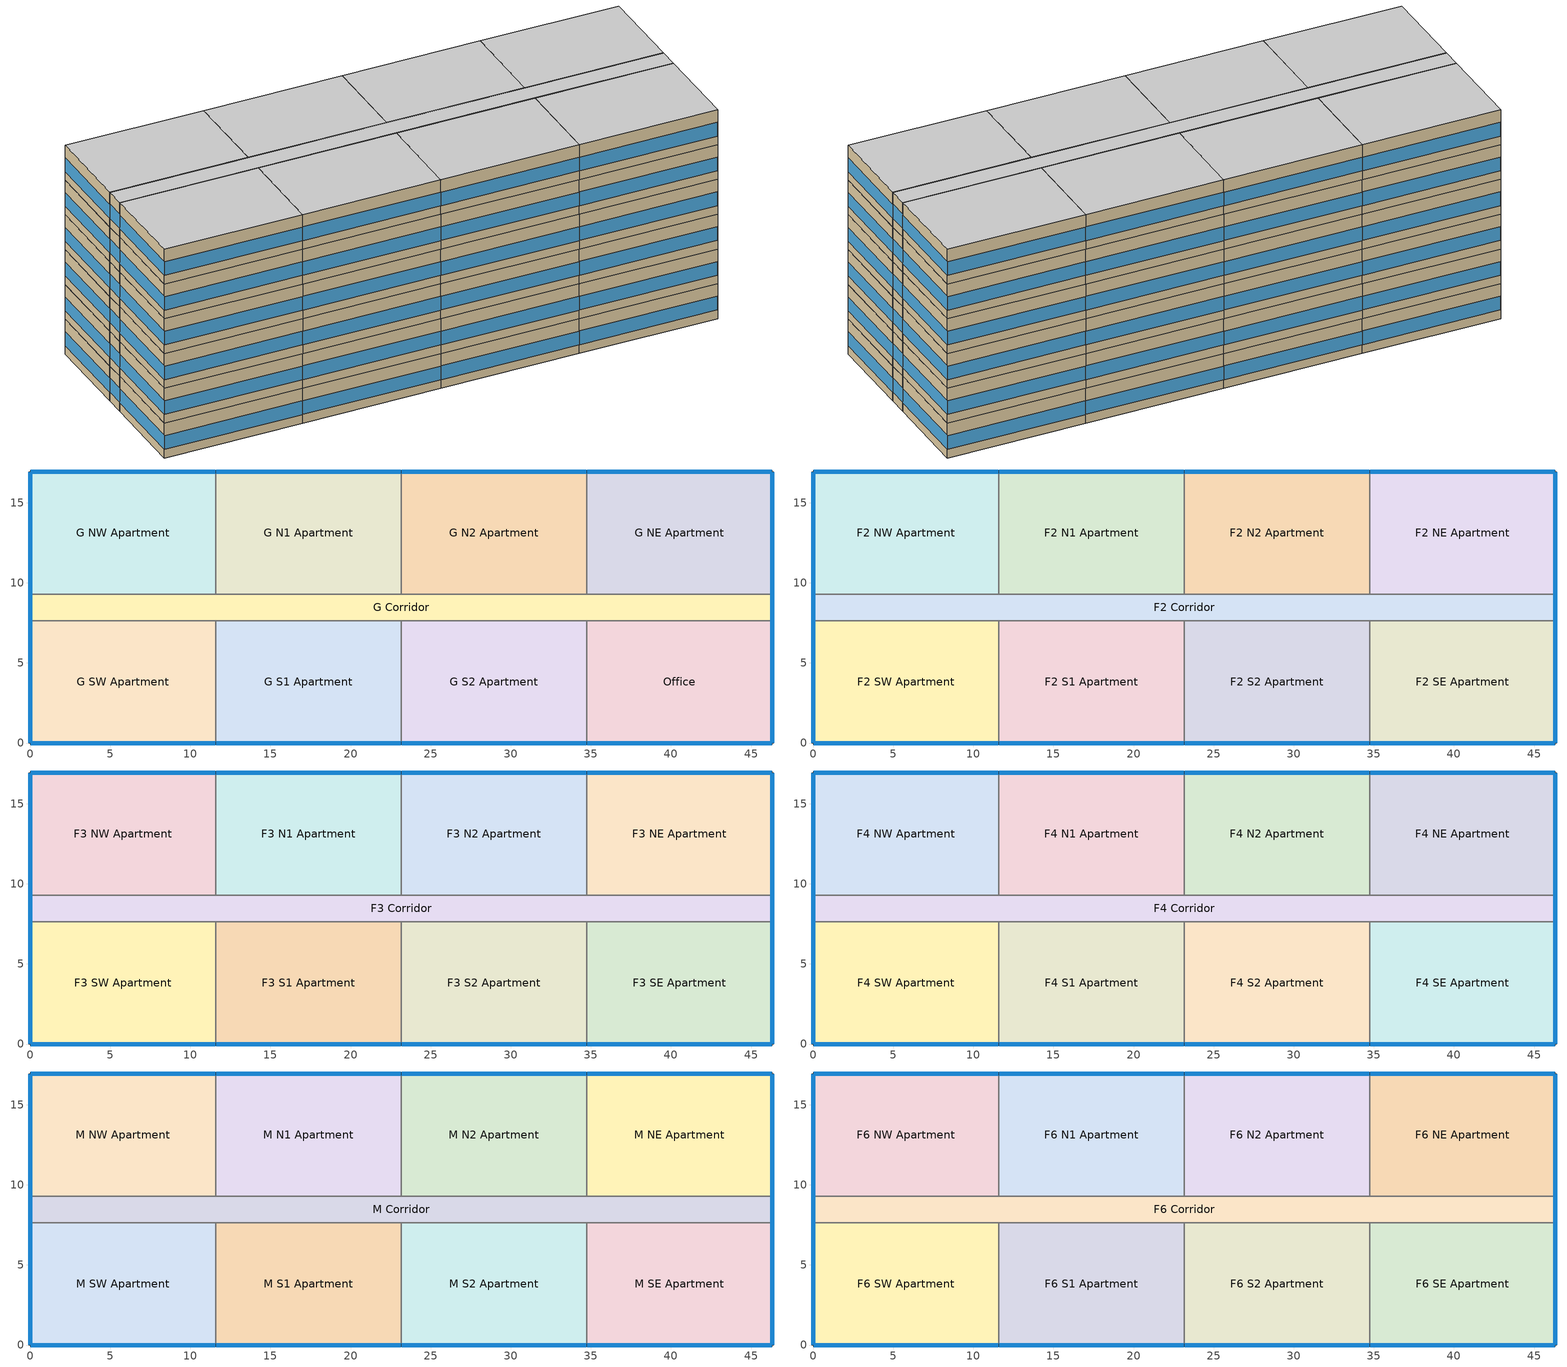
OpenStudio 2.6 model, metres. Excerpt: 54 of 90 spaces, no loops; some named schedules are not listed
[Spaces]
G S1 Apartment
 floor ground: 23.16,7.62 23.16,0 11.58,0 11.58,7.62 z0
 wall outside: 11.58,0 23.16,0 z0:3.05
 wall to G S2 Apartment: 23.16,0 23.16,7.62 z0:3.05
 wall to G Corridor: 23.16,7.62 11.58,7.62 z0:3.05
 wall to G SW Apartment: 11.58,7.62 11.58,0 z0:3.05
 window: 11.61,0 23.14,0 z0.76:1.96
Office
 floor ground: 46.33,7.62 46.33,0 34.75,0 34.75,7.62 z0
 wall outside: 34.75,0 46.33,0 46.33,7.62 z0:3.05
 wall to G S2 Apartment: 34.75,7.62 34.75,0 z0:3.05
 wall to G Corridor: 46.33,7.62 34.75,7.62 z0:3.05
 window: 46.33,0.03 46.33,7.59 / 34.77,0 46.3,0 z0.76:1.96
G S2 Apartment
 floor ground: 34.75,7.62 34.75,0 23.16,0 23.16,7.62 z0
 wall outside: 23.16,0 34.75,0 z0:3.05
 wall to G Corridor: 34.75,7.62 23.16,7.62 z0:3.05
 window: 23.19,0 34.72,0 z0.76:1.96
G Corridor
 floor ground: 46.33,9.3 46.33,7.62 0,7.62 0,9.3 z0
 wall outside: 46.33,7.62 46.33,9.3 / 0,9.3 0,7.62 z0:3.05
 wall to G NW Apartment: 11.58,9.3 0,9.3 z0:3.05
 wall to G NE Apartment: 46.33,9.3 34.75,9.3 z0:3.05
 wall to G N1 Apartment: 23.16,9.3 11.58,9.3 z0:3.05
 wall to G SW Apartment: 0,7.62 11.58,7.62 z0:3.05
 wall to G N2 Apartment: 34.75,9.3 23.16,9.3 z0:3.05
 window: 46.33,7.65 46.33,9.27 / 0,9.27 0,7.65 z0.76:1.99
G NW Apartment
 floor ground: 11.58,16.92 11.58,9.3 0,9.3 0,16.92 z0
 wall outside: 11.58,16.92 0,16.92 0,9.3 z0:3.05
 wall to G N1 Apartment: 11.58,9.3 11.58,16.92 z0:3.05
 window: 11.56,16.92 0.03,16.92 / 0,16.89 0,9.32 z0.76:1.96
G N1 Apartment
 floor ground: 23.16,16.92 23.16,9.3 11.58,9.3 11.58,16.92 z0
 wall outside: 23.16,16.92 11.58,16.92 z0:3.05
 wall to G N2 Apartment: 23.16,9.3 23.16,16.92 z0:3.05
 window: 23.14,16.92 11.61,16.92 z0.76:1.96
G N2 Apartment
 floor ground: 34.75,16.92 34.75,9.3 23.16,9.3 23.16,16.92 z0
 wall outside: 34.75,16.92 23.16,16.92 z0:3.05
 wall to G NE Apartment: 34.75,9.3 34.75,16.92 z0:3.05
 window: 34.72,16.92 23.19,16.92 z0.76:1.96
G NE Apartment
 floor ground: 46.33,16.92 46.33,9.3 34.75,9.3 34.75,16.92 z0
 wall outside: 46.33,9.3 46.33,16.92 34.75,16.92 z0:3.05
 window: 46.33,9.32 46.33,16.89 / 46.3,16.92 34.77,16.92 z0.76:1.96
G SW Apartment
 floor ground: 11.58,7.62 11.58,0 0,0 0,7.62 z0
 wall outside: 0,7.62 0,0 11.58,0 z0:3.05
 window: 0.03,0 11.56,0 / 0,7.59 0,0.03 z0.76:1.96
F2 N1 Apartment
 floor to G N1 Apartment: 23.16,16.92 23.16,9.3 11.58,9.3 11.58,16.92 z3.05
 wall outside: 23.16,16.92 11.58,16.92 z3.05:6.1
 wall to F2 Corridor: 11.58,9.3 23.16,9.3 z3.05:6.1
 wall to F2 N2 Apartment: 23.16,9.3 23.16,16.92 z3.05:6.1
 wall to F2 NW Apartment: 11.58,16.92 11.58,9.3 z3.05:6.1
 window: 23.14,16.92 11.61,16.92 z3.81:5.01
F2 Corridor
 floor to G Corridor: 46.33,9.3 46.33,7.62 0,7.62 0,9.3 z3.05
 wall outside: 0,9.3 0,7.62 / 46.33,7.62 46.33,9.3 z3.05:6.1
 wall to F2 SE Apartment: 34.75,7.62 46.33,7.62 z3.05:6.1
 wall to F2 SW Apartment: 0,7.62 11.58,7.62 z3.05:6.1
 wall to F2 N2 Apartment: 34.75,9.3 23.16,9.3 z3.05:6.1
 wall to F2 S1 Apartment: 11.58,7.62 23.16,7.62 z3.05:6.1
 wall to F2 S2 Apartment: 23.16,7.62 34.75,7.62 z3.05:6.1
 wall to F2 NE Apartment: 46.33,9.3 34.75,9.3 z3.05:6.1
 wall to F2 NW Apartment: 11.58,9.3 0,9.3 z3.05:6.1
 window: 46.33,7.65 46.33,9.27 / 0,9.27 0,7.65 z3.81:5.04
F2 S1 Apartment
 floor to G S1 Apartment: 23.16,7.62 23.16,0 11.58,0 11.58,7.62 z3.05
 wall outside: 11.58,0 23.16,0 z3.05:6.1
 wall to F2 S2 Apartment: 23.16,0 23.16,7.62 z3.05:6.1
 wall to F2 SW Apartment: 11.58,7.62 11.58,0 z3.05:6.1
 window: 11.61,0 23.14,0 z3.81:5.01
F2 NE Apartment
 floor to G NE Apartment: 46.33,16.92 46.33,9.3 34.75,9.3 34.75,16.92 z3.05
 wall outside: 46.33,9.3 46.33,16.92 34.75,16.92 z3.05:6.1
 wall to F2 N2 Apartment: 34.75,16.92 34.75,9.3 z3.05:6.1
 window: 46.33,9.32 46.33,16.89 / 46.3,16.92 34.77,16.92 z3.81:5.01
F2 SW Apartment
 floor to G SW Apartment: 11.58,7.62 11.58,0 0,0 0,7.62 z3.05
 wall outside: 0,7.62 0,0 11.58,0 z3.05:6.1
 window: 0.03,0 11.56,0 / 0,7.59 0,0.03 z3.81:5.01
F2 NW Apartment
 floor to G NW Apartment: 11.58,16.92 11.58,9.3 0,9.3 0,16.92 z3.05
 wall outside: 11.58,16.92 0,16.92 0,9.3 z3.05:6.1
 window: 11.56,16.92 0.03,16.92 / 0,16.89 0,9.32 z3.81:5.01
F2 SE Apartment
 floor to Office: 46.33,7.62 46.33,0 34.75,0 34.75,7.62 z3.05
 wall outside: 34.75,0 46.33,0 46.33,7.62 z3.05:6.1
 wall to F2 S2 Apartment: 34.75,7.62 34.75,0 z3.05:6.1
 window: 46.33,0.03 46.33,7.59 / 34.77,0 46.3,0 z3.81:5.01
F2 N2 Apartment
 floor to G N2 Apartment: 34.75,16.92 34.75,9.3 23.16,9.3 23.16,16.92 z3.05
 wall outside: 34.75,16.92 23.16,16.92 z3.05:6.1
 window: 34.72,16.92 23.19,16.92 z3.81:5.01
F2 S2 Apartment
 floor to G S2 Apartment: 34.75,7.62 34.75,0 23.16,0 23.16,7.62 z3.05
 wall outside: 23.16,0 34.75,0 z3.05:6.1
 window: 23.19,0 34.72,0 z3.81:5.01
F3 NE Apartment
 floor to F2 NE Apartment: 46.33,16.92 46.33,9.3 34.75,9.3 34.75,16.92 z6.1
 wall outside: 46.33,9.3 46.33,16.92 34.75,16.92 z6.1:9.14
 wall to F3 N2 Apartment: 34.75,16.92 34.75,9.3 z6.1:9.14
 wall to F3 Corridor: 34.75,9.3 46.33,9.3 z6.1:9.14
 window: 46.33,9.32 46.33,16.89 z6.86:8.06; 46.3,16.92 34.77,16.92 z6.86:8.05
F3 SE Apartment
 floor to F2 SE Apartment: 46.33,7.62 46.33,0 34.75,0 34.75,7.62 z6.1
 wall outside: 34.75,0 46.33,0 46.33,7.62 z6.1:9.14
 wall to F3 Corridor: 46.33,7.62 34.75,7.62 z6.1:9.14
 wall to F3 S2 Apartment: 34.75,7.62 34.75,0 z6.1:9.14
 window: 46.33,0.03 46.33,7.59 z6.86:8.06; 34.77,0 46.3,0 z6.86:8.05
F3 N2 Apartment
 floor to F2 N2 Apartment: 34.75,16.92 34.75,9.3 23.16,9.3 23.16,16.92 z6.1
 wall outside: 34.75,16.92 23.16,16.92 z6.1:9.14
 wall to F3 Corridor: 23.16,9.3 34.75,9.3 z6.1:9.14
 wall to F3 N1 Apartment: 23.16,16.92 23.16,9.3 z6.1:9.14
 window: 34.72,16.92 23.19,16.92 z6.86:8.05
F3 NW Apartment
 floor to F2 NW Apartment: 11.58,16.92 11.58,9.3 0,9.3 0,16.92 z6.1
 wall outside: 11.58,16.92 0,16.92 0,9.3 z6.1:9.14
 wall to F3 N1 Apartment: 11.58,9.3 11.58,16.92 z6.1:9.14
 wall to F3 Corridor: 0,9.3 11.58,9.3 z6.1:9.14
 window: 11.56,16.92 0.03,16.92 z6.86:8.05; 0,16.89 0,9.32 z6.86:8.06
F3 Corridor
 floor to F2 Corridor: 46.33,9.3 46.33,7.62 0,7.62 0,9.3 z6.1
 wall outside: 0,9.3 0,7.62 / 46.33,7.62 46.33,9.3 z6.1:9.14
 wall to F3 S2 Apartment: 23.16,7.62 34.75,7.62 z6.1:9.14
 wall to F3 N1 Apartment: 23.16,9.3 11.58,9.3 z6.1:9.14
 wall to F3 S1 Apartment: 11.58,7.62 23.16,7.62 z6.1:9.14
 wall to F3 SW Apartment: 0,7.62 11.58,7.62 z6.1:9.14
 window: 46.33,7.65 46.33,9.27 / 0,9.27 0,7.65 z6.86:8.09
F3 SW Apartment
 floor to F2 SW Apartment: 11.58,7.62 11.58,0 0,0 0,7.62 z6.1
 wall outside: 0,7.62 0,0 11.58,0 z6.1:9.14
 wall to F3 S1 Apartment: 11.58,0 11.58,7.62 z6.1:9.14
 window: 0.03,0 11.56,0 z6.86:8.05; 0,7.59 0,0.03 z6.86:8.06
F3 N1 Apartment
 floor to F2 N1 Apartment: 23.16,16.92 23.16,9.3 11.58,9.3 11.58,16.92 z6.1
 wall outside: 23.16,16.92 11.58,16.92 z6.1:9.14
 window: 23.14,16.92 11.61,16.92 z6.86:8.05
F3 S2 Apartment
 floor to F2 S2 Apartment: 34.75,7.62 34.75,0 23.16,0 23.16,7.62 z6.1
 wall outside: 23.16,0 34.75,0 z6.1:9.14
 wall to F3 S1 Apartment: 23.16,7.62 23.16,0 z6.1:9.14
 window: 23.19,0 34.72,0 z6.86:8.05
F3 S1 Apartment
 floor to F2 S1 Apartment: 23.16,7.62 23.16,0 11.58,0 11.58,7.62 z6.1
 wall outside: 11.58,0 23.16,0 z6.1:9.14
 window: 11.61,0 23.14,0 z6.86:8.05
F4 NE Apartment
 floor to F3 NE Apartment: 46.33,16.92 46.33,9.3 34.75,9.3 34.75,16.92 z9.14
 wall outside: 46.33,9.3 46.33,16.92 34.75,16.92 z9.14:12.19
 wall to F4 Corridor: 34.75,9.3 46.33,9.3 z9.14:12.19
 wall to F4 N2 Apartment: 34.75,16.92 34.75,9.3 z9.14:12.19
 window: 46.33,9.32 46.33,16.89 z9.91:11.11; 46.3,16.92 34.77,16.92 z9.91:11.1
F4 S2 Apartment
 floor to F3 S2 Apartment: 34.75,7.62 34.75,0 23.16,0 23.16,7.62 z9.14
 wall outside: 23.16,0 34.75,0 z9.14:12.19
 wall to F4 S1 Apartment: 23.16,7.62 23.16,0 z9.14:12.19
 wall to F4 Corridor: 34.75,7.62 23.16,7.62 z9.14:12.19
 wall to F4 SE Apartment: 34.75,0 34.75,7.62 z9.14:12.19
 window: 23.19,0 34.72,0 z9.91:11.1
F4 N2 Apartment
 floor to F3 N2 Apartment: 34.75,16.92 34.75,9.3 23.16,9.3 23.16,16.92 z9.14
 wall outside: 34.75,16.92 23.16,16.92 z9.14:12.19
 wall to F4 Corridor: 23.16,9.3 34.75,9.3 z9.14:12.19
 wall to F4 N1 Apartment: 23.16,16.92 23.16,9.3 z9.14:12.19
 window: 34.72,16.92 23.19,16.92 z9.91:11.1
F4 NW Apartment
 floor to F3 NW Apartment: 11.58,16.92 11.58,9.3 0,9.3 0,16.92 z9.14
 wall outside: 11.58,16.92 0,16.92 0,9.3 z9.14:12.19
 wall to F4 N1 Apartment: 11.58,9.3 11.58,16.92 z9.14:12.19
 wall to F4 Corridor: 0,9.3 11.58,9.3 z9.14:12.19
 window: 11.56,16.92 0.03,16.92 z9.91:11.1; 0,16.89 0,9.32 z9.91:11.11
F4 N1 Apartment
 floor to F3 N1 Apartment: 23.16,16.92 23.16,9.3 11.58,9.3 11.58,16.92 z9.14
 wall outside: 23.16,16.92 11.58,16.92 z9.14:12.19
 wall to F4 Corridor: 11.58,9.3 23.16,9.3 z9.14:12.19
 window: 23.14,16.92 11.61,16.92 z9.91:11.1
F4 Corridor
 floor to F3 Corridor: 46.33,9.3 46.33,7.62 0,7.62 0,9.3 z9.14
 wall outside: 0,9.3 0,7.62 / 46.33,7.62 46.33,9.3 z9.14:12.19
 wall to F4 SW Apartment: 0,7.62 11.58,7.62 z9.14:12.19
 wall to F4 S1 Apartment: 11.58,7.62 23.16,7.62 z9.14:12.19
 wall to F4 SE Apartment: 34.75,7.62 46.33,7.62 z9.14:12.19
 window: 46.33,7.65 46.33,9.27 / 0,9.27 0,7.65 z9.91:11.13
F4 SW Apartment
 floor to F3 SW Apartment: 11.58,7.62 11.58,0 0,0 0,7.62 z9.14
 wall outside: 0,7.62 0,0 11.58,0 z9.14:12.19
 wall to F4 S1 Apartment: 11.58,0 11.58,7.62 z9.14:12.19
 window: 0.03,0 11.56,0 z9.91:11.1; 0,7.59 0,0.03 z9.91:11.11
F4 SE Apartment
 floor to F3 SE Apartment: 46.33,7.62 46.33,0 34.75,0 34.75,7.62 z9.14
 wall outside: 34.75,0 46.33,0 46.33,7.62 z9.14:12.19
 window: 46.33,0.03 46.33,7.59 z9.91:11.11; 34.77,0 46.3,0 z9.91:11.1
F4 S1 Apartment
 floor to F3 S1 Apartment: 23.16,7.62 23.16,0 11.58,0 11.58,7.62 z9.14
 wall outside: 11.58,0 23.16,0 z9.14:12.19
 window: 11.61,0 23.14,0 z9.91:11.1
M S1 Apartment
 floor to F4 S1 Apartment: 23.16,7.62 23.16,0 11.58,0 11.58,7.62 z12.19
 wall outside: 11.58,0 23.16,0 z12.19:15.24
 wall to M Corridor: 23.16,7.62 11.58,7.62 z12.19:15.24
 wall to M S2 Apartment: 23.16,0 23.16,7.62 z12.19:15.24
 wall to M SW Apartment: 11.58,7.62 11.58,0 z12.19:15.24
 window: 11.61,0 23.14,0 z12.95:14.15
M Corridor
 floor to F4 Corridor: 46.33,9.3 46.33,7.62 0,7.62 0,9.3 z12.19
 wall outside: 46.33,7.62 46.33,9.3 / 0,9.3 0,7.62 z12.19:15.24
 wall to M SE Apartment: 34.75,7.62 46.33,7.62 z12.19:15.24
 wall to M NW Apartment: 11.58,9.3 0,9.3 z12.19:15.24
 wall to M SW Apartment: 0,7.62 11.58,7.62 z12.19:15.24
 wall to M N2 Apartment: 34.75,9.3 23.16,9.3 z12.19:15.24
 wall to M N1 Apartment: 23.16,9.3 11.58,9.3 z12.19:15.24
 wall to M NE Apartment: 46.33,9.3 34.75,9.3 z12.19:15.24
 wall to M S2 Apartment: 23.16,7.62 34.75,7.62 z12.19:15.24
 window: 46.33,7.65 46.33,9.27 / 0,9.27 0,7.65 z12.95:14.18
M NW Apartment
 floor to F4 NW Apartment: 11.58,16.92 11.58,9.3 0,9.3 0,16.92 z12.19
 wall outside: 11.58,16.92 0,16.92 0,9.3 z12.19:15.24
 wall to M N1 Apartment: 11.58,9.3 11.58,16.92 z12.19:15.24
 window: 11.56,16.92 0.03,16.92 / 0,16.89 0,9.32 z12.95:14.15
M N2 Apartment
 floor to F4 N2 Apartment: 34.75,16.92 34.75,9.3 23.16,9.3 23.16,16.92 z12.19
 wall outside: 34.75,16.92 23.16,16.92 z12.19:15.24
 wall to M NE Apartment: 34.75,9.3 34.75,16.92 z12.19:15.24
 wall to M N1 Apartment: 23.16,16.92 23.16,9.3 z12.19:15.24
 window: 34.72,16.92 23.19,16.92 z12.95:14.15
M SW Apartment
 floor to F4 SW Apartment: 11.58,7.62 11.58,0 0,0 0,7.62 z12.19
 wall outside: 0,7.62 0,0 11.58,0 z12.19:15.24
 window: 0.03,0 11.56,0 / 0,7.59 0,0.03 z12.95:14.15
M SE Apartment
 floor to F4 SE Apartment: 46.33,7.62 46.33,0 34.75,0 34.75,7.62 z12.19
 wall outside: 34.75,0 46.33,0 46.33,7.62 z12.19:15.24
 wall to M S2 Apartment: 34.75,7.62 34.75,0 z12.19:15.24
 window: 46.33,0.03 46.33,7.59 / 34.77,0 46.3,0 z12.95:14.15
M N1 Apartment
 floor to F4 N1 Apartment: 23.16,16.92 23.16,9.3 11.58,9.3 11.58,16.92 z12.19
 wall outside: 23.16,16.92 11.58,16.92 z12.19:15.24
 window: 23.14,16.92 11.61,16.92 z12.95:14.15
M NE Apartment
 floor to F4 NE Apartment: 46.33,16.92 46.33,9.3 34.75,9.3 34.75,16.92 z12.19
 wall outside: 46.33,9.3 46.33,16.92 34.75,16.92 z12.19:15.24
 window: 46.33,9.32 46.33,16.89 / 46.3,16.92 34.77,16.92 z12.95:14.15
M S2 Apartment
 floor to F4 S2 Apartment: 34.75,7.62 34.75,0 23.16,0 23.16,7.62 z12.19
 wall outside: 23.16,0 34.75,0 z12.19:15.24
 window: 23.19,0 34.72,0 z12.95:14.15
F6 S2 Apartment
 floor to M S2 Apartment: 34.75,7.62 34.75,0 23.16,0 23.16,7.62 z15.24
 wall outside: 23.16,0 34.75,0 z15.24:18.29
 wall to F6 Corridor: 34.75,7.62 23.16,7.62 z15.24:18.29
 wall to F6 S1 Apartment: 23.16,7.62 23.16,0 z15.24:18.29
 wall to F6 SE Apartment: 34.75,0 34.75,7.62 z15.24:18.29
 window: 23.19,0 34.72,0 z16:17.2
 ceiling to F7 S2 Apartment: 34.75,0 34.75,7.62 23.16,7.62 23.16,0 z18.29
F6 NE Apartment
 floor to M NE Apartment: 46.33,16.92 46.33,9.3 34.75,9.3 34.75,16.92 z15.24
 wall outside: 46.33,9.3 46.33,16.92 34.75,16.92 z15.24:18.29
 wall to F6 N2 Apartment: 34.75,16.92 34.75,9.3 z15.24:18.29
 wall to F6 Corridor: 34.75,9.3 46.33,9.3 z15.24:18.29
 window: 46.33,9.32 46.33,16.89 / 46.3,16.92 34.77,16.92 z16:17.2
 ceiling to F7 NE Apartment: 46.33,9.3 46.33,16.92 34.75,16.92 34.75,9.3 z18.29
F6 S1 Apartment
 floor to M S1 Apartment: 23.16,7.62 23.16,0 11.58,0 11.58,7.62 z15.24
 wall outside: 11.58,0 23.16,0 z15.24:18.29
 wall to F6 SW Apartment: 11.58,7.62 11.58,0 z15.24:18.29
 wall to F6 Corridor: 23.16,7.62 11.58,7.62 z15.24:18.29
 window: 11.61,0 23.14,0 z16:17.2
 ceiling to F7 S1 Apartment: 23.16,0 23.16,7.62 11.58,7.62 11.58,0 z18.29
F6 Corridor
 floor to M Corridor: 46.33,9.3 46.33,7.62 0,7.62 0,9.3 z15.24
 wall outside: 46.33,7.62 46.33,9.3 / 0,9.3 0,7.62 z15.24:18.29
 wall to F6 N1 Apartment: 23.16,9.3 11.58,9.3 z15.24:18.29
 wall to F6 SE Apartment: 34.75,7.62 46.33,7.62 z15.24:18.29
 wall to F6 SW Apartment: 0,7.62 11.58,7.62 z15.24:18.29
 wall to F6 N2 Apartment: 34.75,9.3 23.16,9.3 z15.24:18.29
 wall to F6 NW Apartment: 11.58,9.3 0,9.3 z15.24:18.29
 window: 46.33,7.65 46.33,9.27 / 0,9.27 0,7.65 z16:17.23
 ceiling to F7 Corridor: 46.33,7.62 46.33,9.3 0,9.3 0,7.62 z18.29
F6 SE Apartment
 floor to M SE Apartment: 46.33,7.62 46.33,0 34.75,0 34.75,7.62 z15.24
 wall outside: 34.75,0 46.33,0 46.33,7.62 z15.24:18.29
 window: 46.33,0.03 46.33,7.59 / 34.77,0 46.3,0 z16:17.2
 ceiling to F7 SE Apartment: 46.33,0 46.33,7.62 34.75,7.62 34.75,0 z18.29
F6 N1 Apartment
 floor to M N1 Apartment: 23.16,16.92 23.16,9.3 11.58,9.3 11.58,16.92 z15.24
 wall outside: 23.16,16.92 11.58,16.92 z15.24:18.29
 wall to F6 N2 Apartment: 23.16,9.3 23.16,16.92 z15.24:18.29
 wall to F6 NW Apartment: 11.58,16.92 11.58,9.3 z15.24:18.29
 window: 23.14,16.92 11.61,16.92 z16:17.2
 ceiling to F7 N1 Apartment: 23.16,9.3 23.16,16.92 11.58,16.92 11.58,9.3 z18.29
F6 NW Apartment
 floor to M NW Apartment: 11.58,16.92 11.58,9.3 0,9.3 0,16.92 z15.24
 wall outside: 11.58,16.92 0,16.92 0,9.3 z15.24:18.29
 window: 11.56,16.92 0.03,16.92 / 0,16.89 0,9.32 z16:17.2
 ceiling to F7 NW Apartment: 11.58,9.3 11.58,16.92 0,16.92 0,9.3 z18.29
F6 N2 Apartment
 floor to M N2 Apartment: 34.75,16.92 34.75,9.3 23.16,9.3 23.16,16.92 z15.24
 wall outside: 34.75,16.92 23.16,16.92 z15.24:18.29
 window: 34.72,16.92 23.19,16.92 z16:17.2
 ceiling to F7 N2 Apartment: 34.75,9.3 34.75,16.92 23.16,16.92 23.16,9.3 z18.29
F6 SW Apartment
 floor to M SW Apartment: 11.58,7.62 11.58,0 0,0 0,7.62 z15.24
 wall outside: 0,7.62 0,0 11.58,0 z15.24:18.29
 window: 0.03,0 11.56,0 / 0,7.59 0,0.03 z16:17.2
 ceiling to F7 SW Apartment: 11.58,0 11.58,7.62 0,7.62 0,0 z18.29
[Site]
CFB Greenwood_NS_CAN: Latitude {deg}=44.983; Longitude {deg}=-64.917; Time Zone {hr}=-4; Elevation {m}=28; Terrain=City
[Building]
HighriseApartment-CAN_NS_CFB.Greenwood.713970_CWEC2016.epw created: 2019-05-17 15:22:10 +0000: North Axis {deg}=0; Default Construction Set=BTAP-Mass at hdd = 4140.0; Standards Number of Stories=10; Standards Number of Above Ground Stories=10; Standards Building Type=NECB2017_HighriseApartment
[Site:WaterMainsTemperature]
Calculation Method=Correlation; Annual Average Outdoor Air Temperature {C}=7.975; Maximum Difference In Monthly Average Outdoor Air Temperatures {deltaC}=24.9
[Site:GroundTemperature:BuildingSurface]
19.527, 19.502, 19.536, 19.598, 20.002, 21.64, 22.225, 22.375, 21.449, 20.121, 19.802, 19.633
[SizingPeriod:DesignDay] Barometric Pressure {Pa}=100989; Sky Clearness=0; Rain Indicator=0; Snow Indicator=0; Day of Month=21; Daylight Saving Time Indicator=0; Humidity Indicating Type=Wetbulb; Dry-Bulb Temperature Range Modifier Type=DefaultMultipliers
Name | Maximum Dry-Bulb Temperature {C} | Daily Dry-Bulb Temperature Range {deltaC} | Humidity Indicating Conditions at Maximum Dry-Bulb | Wind Speed {m/s} | Wind Direction {deg} | Month | Day Type | Solar Model Indicator | ASHRAE Taub | ASHRAE Taud
CFB Greenwood Ann Htg 99.6% Condns DB | -17.6 | 0 | -17.6 | 3 | 290 | 1 | WinterDesignDay | ASHRAEClearSky
CFB Greenwood Ann Clg .4% Condns DB=>MWB | 29.2 | 10.6 | 20.9 | 5.7 | 240 | 7 | SummerDesignDay | ASHRAETau | 0.423 | 2.299
[Material:NoMass] Roughness=Smooth; Thermal Absorptance=0.9; Solar Absorptance=0.7
Name | Thermal Resistance {m2-K/W} | Visible Absorptance
Typical Carpet Pad | 0.21648 | 0.8
Typical Insulation 1 | 5.20402 | 0.7
Typical Insulation 2 | 3.77764 | 0.7
Typical Insulation 3 | 6.41024 | 0.7
Typical Carpet Pad 2 | 1.25503 | 0.8
Typical Carpet Pad 3 | 3.45515 | 0.8
Typical Insulation 4 | 0.526298 | 0.7
Typical Insulation 5 | 0.526316 | 0.7
[Material]
Name | Roughness | Thickness {m} | Conductivity {W/m-K} | Density {kg/m3} | Specific Heat {J/kg-K} | Thermal Absorptance | Solar Absorptance | Visible Absorptance
100mm Normalweight concrete floor | MediumSmooth | 0.1016 | 2.31 | 2322 | 832
G01 13mm gypsum board | Smooth | 0.0127 | 0.16 | 800 | 1090 | 0.9 | 0.7 | 0.5
G05 25mm wood | MediumSmooth | 0.0254 | 0.15 | 608 | 1630 | 0.9 | 0.5 | 0.5
4 in. Normalweight Concrete Floor | MediumRough | 0.1016 | 2.31 | 2322 | 832 | 0.9 | 0.7 | 0.7
1IN Stucco | Smooth | 0.0253 | 0.6918 | 1858 | 837 | 0.9 | 0.7 | 0.92
8IN CONCRETE HW RefBldg | Rough | 0.2032 | 1.311 | 2240 | 836.8 | 0.9 | 0.7 | 0.7
1/2IN Gypsum | Smooth | 0.0127 | 0.16 | 784.9 | 830 | 0.9 | 0.4 | 0.4
Metal Roof Surface; F08 Metal surface | Smooth | 0.0008 | 45.28 | 7824 | 500 | 0.9 | 0.7 | 0.7
6 in. Normalweight Concrete Floor | MediumRough | 0.1524 | 2.31 | 2322 | 832 | 0.9 | 0.7 | 0.7
[Construction]
BTAP-Int-Floor: 100mm Normalweight concrete floor, Typical Carpet Pad
BTAP-Int-Wall: G01 13mm gypsum board, G01 13mm gypsum board
BTAP-Int-Ceiling: Typical Carpet Pad, 100mm Normalweight concrete floor
BTAP-Ext-DaylightDiffuser: SimpleGlazing
BTAP-Int-Door: G05 25mm wood
BTAP-Ext-Floor-Mass:U-0.183: Typical Insulation 1, 4 in. Normalweight Concrete Floor, Typical Carpet Pad
BTAP-Ext-Wall-Mass:U-0.247: 1IN Stucco, 8IN CONCRETE HW RefBldg, Typical Insulation 2, 1/2IN Gypsum
BTAP-Ext-Roof-Metal:U-0.156: Metal Roof Surface, Typical Insulation 3
BTAP-Grnd-Floor-Mass:U-0.757: 6 in. Normalweight Concrete Floor, Typical Carpet Pad 2
BTAP-Grnd-Roof-Mass:U-0.284: 6 in. Normalweight Concrete Floor, Typical Carpet Pad 3
BTAP-Ext-Door:U-1.9000000000000001: F08 Metal surface, Typical Insulation 4
BTAP-Ext-OverHeadDoor:U-1.9000000000000001: Typical Insulation 5
BTAP-Ext-DaylightDiffuser:U=0.190 SHGC=0.600: SimpleGlazing:U=0.190 SHGC=0.600
[DefaultConstructionSet]
BTAP-Mass at hdd = 4140.0: Default Exterior Surface Constructions=BTAP-Mass at hdd = 4140.0; Default Interior Surface Constructions=Default Surface Constructions 2; Default Ground Contact Surface Constructions=BTAP-Mass at hdd = 4140.0 1; Default Exterior SubSurface Constructions=BTAP-Mass at hdd = 4140.0; Default Interior SubSurface Constructions=Default Sub Surface Constructions 2; Interior Partition Construction=BTAP-Int-Door
[DefaultSurfaceConstructions]
Name | Floor Construction | Wall Construction | Roof Ceiling Construction
Default Surface Constructions 2 | BTAP-Int-Floor | BTAP-Int-Wall | BTAP-Int-Ceiling
BTAP-Mass at hdd = 4140.0 | BTAP-Ext-Floor-Mass:U-0.183 | BTAP-Ext-Wall-Mass:U-0.247 | BTAP-Ext-Roof-Metal:U-0.156
BTAP-Mass at hdd = 4140.0 1 | BTAP-Grnd-Floor-Mass:U-0.757 | BTAP-Grnd-Roof-Mass:U-0.284 | BTAP-Grnd-Roof-Mass:U-0.284
[DefaultSubSurfaceConstructions]
Name | Fixed Window Construction | Operable Window Construction | Door Construction | Glass Door Construction | Overhead Door Construction | Skylight Construction | Tubular Daylight Dome Construction | Tubular Daylight Diffuser Construction
Default Sub Surface Constructions 2 | BTAP-Ext-DaylightDiffuser | BTAP-Ext-DaylightDiffuser | BTAP-Int-Door
BTAP-Mass at hdd = 4140.0 | BTAP-Ext-DaylightDiffuser:U=0.190 SHGC=0.600 | BTAP-Ext-DaylightDiffuser:U=0.190 SHGC=0.600 | BTAP-Ext-Door:U-1.9000000000000001 | BTAP-Ext-DaylightDiffuser:U=0.190 SHGC=0.600 | BTAP-Ext-OverHeadDoor:U-1.9000000000000001 | BTAP-Ext-DaylightDiffuser:U=0.190 SHGC=0.600 | BTAP-Ext-DaylightDiffuser:U=0.190 SHGC=0.600 | BTAP-Ext-DaylightDiffuser:U=0.190 SHGC=0.600
[WindowMaterial:SimpleGlazingSystem] Solar Heat Gain Coefficient=0.6; Visible Transmittance=0.21
Name | U-Factor {W/m2-K}
SimpleGlazing | 2.2
SimpleGlazing:U=0.190 SHGC=0.600 | 1.9
[Space] Part of Total Floor Area=Yes
Name | Space Type | Building Story | Thermal Zone
F2 NE Apartment | Space Function Dwelling units general | Building Story 2 | Sp-F2 NE Apartment Sys-1 Flr-3 Sch-G HPlcmt-north ZN
F6 NE Apartment | Space Function Dwelling units general | Building Story 6 | Sp-F6 NE Apartment Sys-1 Flr-7 Sch-G HPlcmt-north ZN
F4 N1 Apartment | Space Function Dwelling units general | Building Story 4 | Sp-F4 N1 Apartment Sys-1 Flr-5 Sch-G HPlcmt-north ZN
F6 S1 Apartment | Space Function Dwelling units general | Building Story 6 | Sp-F6 S1 Apartment Sys-1 Flr-7 Sch-G HPlcmt-south ZN
F2 N1 Apartment | Space Function Dwelling units general | Building Story 2 | Sp-F2 N1 Apartment Sys-1 Flr-3 Sch-G HPlcmt-north ZN
F2 Corridor | Space Function Corridor/Transition area other-sch-G | Building Story 2 | Sp-F2 Corridor Sys-1 Flr-3 Sch-G HPlcmt-east ZN
F2 S1 Apartment | Space Function Dwelling units general | Building Story 2 | Sp-F2 S1 Apartment Sys-1 Flr-3 Sch-G HPlcmt-south ZN
F4 S2 Apartment | Space Function Dwelling units general | Building Story 4 | Sp-F4 S2 Apartment Sys-1 Flr-5 Sch-G HPlcmt-south ZN
F3 SE Apartment | Space Function Dwelling units general | Building Story 3 | Sp-F3 SE Apartment Sys-1 Flr-4 Sch-G HPlcmt-south ZN
F6 SE Apartment | Space Function Dwelling units general | Building Story 6 | Sp-F6 SE Apartment Sys-1 Flr-7 Sch-G HPlcmt-south ZN
M NE Apartment | Space Function Dwelling units general | Building Story 5 | Sp-M NE Apartment Sys-1 Flr-6 Sch-G HPlcmt-north ZN
F3 NW Apartment | Space Function Dwelling units general | Building Story 3 | Sp-F3 NW Apartment Sys-1 Flr-4 Sch-G HPlcmt-north ZN
F4 S1 Apartment | Space Function Dwelling units general | Building Story 4 | Sp-F4 S1 Apartment Sys-1 Flr-5 Sch-G HPlcmt-south ZN
M S1 Apartment | Space Function Dwelling units general | Building Story 5 | Sp-M S1 Apartment Sys-1 Flr-6 Sch-G HPlcmt-south ZN
M Corridor | Space Function Corridor/Transition area other-sch-G | Building Story 5 | Sp-M Corridor Sys-1 Flr-6 Sch-G HPlcmt-east ZN
F4 NE Apartment | Space Function Dwelling units general | Building Story 4 | Sp-F4 NE Apartment Sys-1 Flr-5 Sch-G HPlcmt-north ZN
F3 N1 Apartment | Space Function Dwelling units general | Building Story 3 | Sp-F3 N1 Apartment Sys-1 Flr-4 Sch-G HPlcmt-north ZN
F6 S2 Apartment | Space Function Dwelling units general | Building Story 6 | Sp-F6 S2 Apartment Sys-1 Flr-7 Sch-G HPlcmt-south ZN
F4 SW Apartment | Space Function Dwelling units general | Building Story 4 | Sp-F4 SW Apartment Sys-1 Flr-5 Sch-G HPlcmt-south ZN
F2 SW Apartment | Space Function Dwelling units general | Building Story 2 | Sp-F2 SW Apartment Sys-1 Flr-3 Sch-G HPlcmt-south ZN
G S1 Apartment | Space Function Dwelling units general | Building Story 1 | Sp-G S1 Apartment Sys-1 Flr-1 Sch-G HPlcmt-south ZN
Office | Space Function Office enclosed <= 25 m2 | Building Story 1 | Sp-Office Sys-6 Flr-1 Sch-A HPlcmt-south ZN
G N2 Apartment | Space Function Dwelling units general | Building Story 1 | Sp-G N2 Apartment Sys-1 Flr-1 Sch-G HPlcmt-north ZN
F3 NE Apartment | Space Function Dwelling units general | Building Story 3 | Sp-F3 NE Apartment Sys-1 Flr-4 Sch-G HPlcmt-north ZN
G S2 Apartment | Space Function Dwelling units general | Building Story 1 | Sp-G S2 Apartment Sys-1 Flr-1 Sch-G HPlcmt-south ZN
M SW Apartment | Space Function Dwelling units general | Building Story 5 | Sp-M SW Apartment Sys-1 Flr-6 Sch-G HPlcmt-south ZN
F6 Corridor | Space Function Corridor/Transition area other-sch-G | Building Story 6 | Sp-F6 Corridor Sys-1 Flr-7 Sch-G HPlcmt-east ZN
F4 N2 Apartment | Space Function Dwelling units general | Building Story 4 | Sp-F4 N2 Apartment Sys-1 Flr-5 Sch-G HPlcmt-north ZN
M NW Apartment | Space Function Dwelling units general | Building Story 5 | Sp-M NW Apartment Sys-1 Flr-6 Sch-G HPlcmt-north ZN
M N2 Apartment | Space Function Dwelling units general | Building Story 5 | Sp-M N2 Apartment Sys-1 Flr-6 Sch-G HPlcmt-north ZN
F4 NW Apartment | Space Function Dwelling units general | Building Story 4 | Sp-F4 NW Apartment Sys-1 Flr-5 Sch-G HPlcmt-north ZN
G Corridor | Space Function Corridor/Transition area other-sch-G | Building Story 1 | Sp-G Corridor Sys-1 Flr-1 Sch-G HPlcmt-east ZN
F4 Corridor | Space Function Corridor/Transition area other-sch-G | Building Story 4 | Sp-F4 Corridor Sys-1 Flr-5 Sch-G HPlcmt-east ZN
F3 S1 Apartment | Space Function Dwelling units general | Building Story 3 | Sp-F3 S1 Apartment Sys-1 Flr-4 Sch-G HPlcmt-south ZN
G NW Apartment | Space Function Dwelling units general | Building Story 1 | Sp-G NW Apartment Sys-1 Flr-1 Sch-G HPlcmt-north ZN
G N1 Apartment | Space Function Dwelling units general | Building Story 1 | Sp-G N1 Apartment Sys-1 Flr-1 Sch-G HPlcmt-north ZN
F3 N2 Apartment | Space Function Dwelling units general | Building Story 3 | Sp-F3 N2 Apartment Sys-1 Flr-4 Sch-G HPlcmt-north ZN
F2 NW Apartment | Space Function Dwelling units general | Building Story 2 | Sp-F2 NW Apartment Sys-1 Flr-3 Sch-G HPlcmt-north ZN
F2 S2 Apartment | Space Function Dwelling units general | Building Story 2 | Sp-F2 S2 Apartment Sys-1 Flr-3 Sch-G HPlcmt-south ZN
F2 SE Apartment | Space Function Dwelling units general | Building Story 2 | Sp-F2 SE Apartment Sys-1 Flr-3 Sch-G HPlcmt-south ZN
F3 S2 Apartment | Space Function Dwelling units general | Building Story 3 | Sp-F3 S2 Apartment Sys-1 Flr-4 Sch-G HPlcmt-south ZN
M N1 Apartment | Space Function Dwelling units general | Building Story 5 | Sp-M N1 Apartment Sys-1 Flr-6 Sch-G HPlcmt-north ZN
G SW Apartment | Space Function Dwelling units general | Building Story 1 | Sp-G SW Apartment Sys-1 Flr-1 Sch-G HPlcmt-south ZN
F3 Corridor | Space Function Corridor/Transition area other-sch-G | Building Story 3 | Sp-F3 Corridor Sys-1 Flr-4 Sch-G HPlcmt-east ZN
F6 N1 Apartment | Space Function Dwelling units general | Building Story 6 | Sp-F6 N1 Apartment Sys-1 Flr-7 Sch-G HPlcmt-north ZN
F2 N2 Apartment | Space Function Dwelling units general | Building Story 2 | Sp-F2 N2 Apartment Sys-1 Flr-3 Sch-G HPlcmt-north ZN
F6 N2 Apartment | Space Function Dwelling units general | Building Story 6 | Sp-F6 N2 Apartment Sys-1 Flr-7 Sch-G HPlcmt-north ZN
M SE Apartment | Space Function Dwelling units general | Building Story 5 | Sp-M SE Apartment Sys-1 Flr-6 Sch-G HPlcmt-south ZN
F6 NW Apartment | Space Function Dwelling units general | Building Story 6 | Sp-F6 NW Apartment Sys-1 Flr-7 Sch-G HPlcmt-north ZN
G NE Apartment | Space Function Dwelling units general | Building Story 1 | Sp-G NE Apartment Sys-1 Flr-1 Sch-G HPlcmt-north ZN
F3 SW Apartment | Space Function Dwelling units general | Building Story 3 | Sp-F3 SW Apartment Sys-1 Flr-4 Sch-G HPlcmt-south ZN
F6 SW Apartment | Space Function Dwelling units general | Building Story 6 | Sp-F6 SW Apartment Sys-1 Flr-7 Sch-G HPlcmt-south ZN
F4 SE Apartment | Space Function Dwelling units general | Building Story 4 | Sp-F4 SE Apartment Sys-1 Flr-5 Sch-G HPlcmt-south ZN
M S2 Apartment | Space Function Dwelling units general | Building Story 5 | Sp-M S2 Apartment Sys-1 Flr-6 Sch-G HPlcmt-south ZN
[BuildingStory]
Name | Nominal Z Coordinate {m}
Building Story 1 | 0
Building Story 2 | 3.0478
Building Story 3 | 6.0957
Building Story 4 | 9.1435
Building Story 5 | 12.1914
Building Story 6 | 15.2393
[SpaceType] Standards Building Type=Space Function
Name | Default Schedule Set | Design Specification Outdoor Air Object | Standards Space Type
Space Function Office enclosed <= 25 m2 | Space Function Office enclosed <= 25 m2 Schedule Set | Space Function Office enclosed <= 25 m2 Ventilation | Office enclosed <= 25 m2
Space Function Corridor/Transition area other-sch-G | Space Function Corridor/Transition area other-sch-G Schedule Set | Space Function Corridor/Transition area other-sch-G Ventilation | Corridor/Transition area other-sch-G
Space Function Dwelling units general | Space Function Dwelling units general Schedule Set | Space Function Dwelling units general Ventilation | Dwelling units general
[People:Definition] Number of People Calculation Method=People/Area; Fraction Radiant=0.3
Name | People per Space Floor Area {person/m2}
Space Function Corridor/Transition area other-sch-G People Definition | 0.0100036
Space Function Dwelling units general People Definition | 0.0400145
Space Function Office enclosed <= 25 m2 People Definition | 0.0500182
[People] Work Efficiency Schedule=Work Efficiency Schedule; Clothing Insulation Schedule=Clothing Schedule; Air Velocity Schedule=Air Velocity Schedule; Multiplier=1
Name | People Definition | Space or SpaceType
Space Function Corridor/Transition area other-sch-G People | Space Function Corridor/Transition area other-sch-G People Definition | Space Function Corridor/Transition area other-sch-G
Space Function Dwelling units general People | Space Function Dwelling units general People Definition | Space Function Dwelling units general
Space Function Office enclosed <= 25 m2 People | Space Function Office enclosed <= 25 m2 People Definition | Space Function Office enclosed <= 25 m2
[Lights:Definition] Design Level Calculation Method=Watts/Area; Fraction Radiant=0.5; Fraction Visible=0.2
Name | Watts per Space Floor Area {W/m2}
Space Function Corridor/Transition area other-sch-G Lights Definition | 7.10258
Space Function Dwelling units general Lights Definition | 5.00182
Space Function Office enclosed <= 25 m2 Lights Definition | 9.99992
[Lights] Fraction Replaceable=1
Name | Lights Definition | Space or SpaceType
Space Function Corridor/Transition area other-sch-G Lights | Space Function Corridor/Transition area other-sch-G Lights Definition | Space Function Corridor/Transition area other-sch-G
Space Function Dwelling units general Lights | Space Function Dwelling units general Lights Definition | Space Function Dwelling units general
Space Function Office enclosed <= 25 m2 Lights | Space Function Office enclosed <= 25 m2 Lights Definition | Space Function Office enclosed <= 25 m2
[DesignSpecification:OutdoorAir] Outdoor Air Method=Sum; Outdoor Air Flow per Person {m3/s-person}=0; Outdoor Air Flow Rate {m3/s}=0; Outdoor Air Flow Air Changes per Hour {1/hr}=0
Name | Outdoor Air Flow per Floor Area {m3/s-m2}
Space Function Corridor/Transition area other-sch-G Ventilation | 0.0003048
Space Function Dwelling units general Ventilation | 0.00039624
Space Function Office enclosed <= 25 m2 Ventilation | 0.00042164
[DefaultScheduleSet] People Activity Level Schedule=NECB-Activity; Infiltration Schedule=Always On
Name | Number of People Schedule | Lighting Schedule | Electric Equipment Schedule
Space Function Corridor/Transition area other-sch-G Schedule Set; Space Function Dwelling units general Schedule Set | NECB-G-Occupancy | NECB-G-Lighting | NECB-G-Electric-Equipment
Space Function Office enclosed <= 25 m2 Schedule Set | NECB-A-Occupancy | NECB-A-Occupancy-NECB-A-Lighting-0.3-0.1-0.67-Light Ruleset | NECB-A-Electric-Equipment
[ThermostatSetpoint:DualSetpoint]
Name | Heating Setpoint Temperature Schedule | Cooling Setpoint Temperature Schedule
Space Function Dwelling units general Thermostat 80; Space Function Dwelling units general Thermostat 81; Space Function Dwelling units general Thermostat 82; Space Function Dwelling units general Thermostat 83; Space Function Corridor/Transition area other-sch-G Thermostat 11; Space Function Dwelling units general Thermostat 84; Space Function Dwelling units general Thermostat 85; Space Function Dwelling units general Thermostat 86; Space Function Dwelling units general Thermostat 95; Space Function Dwelling units general Thermostat 96; Space Function Dwelling units general Thermostat 97; Space Function Dwelling units general Thermostat 98; Space Function Corridor/Transition area other-sch-G Thermostat 13; Space Function Dwelling units general Thermostat 99; Space Function Dwelling units general Thermostat 100; Space Function Dwelling units general Thermostat 101; Space Function Dwelling units general Thermostat 102; Space Function Dwelling units general Thermostat 103; Space Function Dwelling units general Thermostat 104; Space Function Dwelling units general Thermostat 105; Space Function Dwelling units general Thermostat 106; Space Function Corridor/Transition area other-sch-G Thermostat 14; Space Function Dwelling units general Thermostat 107; Space Function Dwelling units general Thermostat 108; Space Function Dwelling units general Thermostat 109; Space Function Dwelling units general Thermostat 110; Space Function Dwelling units general Thermostat 111; Space Function Dwelling units general Thermostat 112; Space Function Dwelling units general Thermostat 113; Space Function Dwelling units general Thermostat 114; Space Function Corridor/Transition area other-sch-G Thermostat 15; Space Function Dwelling units general Thermostat 115; Space Function Dwelling units general Thermostat 116; Space Function Dwelling units general Thermostat 117; Space Function Dwelling units general Thermostat 118; Space Function Dwelling units general Thermostat 119; Space Function Dwelling units general Thermostat 120; Space Function Dwelling units general Thermostat 121; Space Function Dwelling units general Thermostat 122; Space Function Corridor/Transition area other-sch-G Thermostat 16; Space Function Dwelling units general Thermostat 123; Space Function Dwelling units general Thermostat 124; Space Function Dwelling units general Thermostat 125; Space Function Dwelling units general Thermostat 126; Space Function Dwelling units general Thermostat 127; Space Function Dwelling units general Thermostat 128; Space Function Dwelling units general Thermostat 129; Space Function Dwelling units general Thermostat 130; Space Function Corridor/Transition area other-sch-G Thermostat 17; Space Function Dwelling units general Thermostat 131; Space Function Dwelling units general Thermostat 132; Space Function Dwelling units general Thermostat 133; Space Function Dwelling units general Thermostat 134 | NECB-G-Thermostat Setpoint-Heating | NECB-G-Thermostat Setpoint-Cooling
Space Function Office enclosed <= 25 m2 Thermostat 2 | NECB-A-Thermostat Setpoint-Heating | NECB-A-Thermostat Setpoint-Cooling
[ElectricEquipment:Definition] Design Level Calculation Method=Watts/Area; Fraction Radiant=0.5
Name | Watts per Space Floor Area {W/m2}
Space Function Dwelling units general Elec Equip Definition | 5.00182
Space Function Office enclosed <= 25 m2 Elec Equip Definition | 7.50273
[ElectricEquipment]
Name | Electric Equipment Definition | Space or SpaceType
Space Function Dwelling units general Elec Equip | Space Function Dwelling units general Elec Equip Definition | Space Function Dwelling units general
Space Function Office enclosed <= 25 m2 Elec Equip | Space Function Office enclosed <= 25 m2 Elec Equip Definition | Space Function Office enclosed <= 25 m2
[SpaceInfiltration:DesignFlowRate] Schedule=Always On Discrete; Design Flow Rate Calculation Method=Flow/ExteriorArea; Flow per Exterior Surface Area {m3/s-m2}=0.00025; Constant Term Coefficient=0; Temperature Term Coefficient=0; Velocity Term Coefficient=0.224; Velocity Squared Term Coefficient=0
Name | Space or SpaceType
F2 Corridor Infiltration | F2 Corridor
F2 N1 Apartment Infiltration | F2 N1 Apartment
F2 N2 Apartment Infiltration | F2 N2 Apartment
F2 NE Apartment Infiltration | F2 NE Apartment
F2 NW Apartment Infiltration | F2 NW Apartment
F2 S1 Apartment Infiltration | F2 S1 Apartment
F2 S2 Apartment Infiltration | F2 S2 Apartment
F2 SE Apartment Infiltration | F2 SE Apartment
F2 SW Apartment Infiltration | F2 SW Apartment
F3 Corridor Infiltration | F3 Corridor
F3 N1 Apartment Infiltration | F3 N1 Apartment
F3 N2 Apartment Infiltration | F3 N2 Apartment
F3 NE Apartment Infiltration | F3 NE Apartment
F3 NW Apartment Infiltration | F3 NW Apartment
F3 S1 Apartment Infiltration | F3 S1 Apartment
F3 S2 Apartment Infiltration | F3 S2 Apartment
F3 SE Apartment Infiltration | F3 SE Apartment
F3 SW Apartment Infiltration | F3 SW Apartment
F4 Corridor Infiltration | F4 Corridor
F4 N1 Apartment Infiltration | F4 N1 Apartment
F4 N2 Apartment Infiltration | F4 N2 Apartment
F4 NE Apartment Infiltration | F4 NE Apartment
F4 NW Apartment Infiltration | F4 NW Apartment
F4 S1 Apartment Infiltration | F4 S1 Apartment
F4 S2 Apartment Infiltration | F4 S2 Apartment
F4 SE Apartment Infiltration | F4 SE Apartment
F4 SW Apartment Infiltration | F4 SW Apartment
F6 Corridor Infiltration | F6 Corridor
F6 N1 Apartment Infiltration | F6 N1 Apartment
F6 N2 Apartment Infiltration | F6 N2 Apartment
F6 NE Apartment Infiltration | F6 NE Apartment
F6 NW Apartment Infiltration | F6 NW Apartment
F6 S1 Apartment Infiltration | F6 S1 Apartment
F6 S2 Apartment Infiltration | F6 S2 Apartment
F6 SE Apartment Infiltration | F6 SE Apartment
F6 SW Apartment Infiltration | F6 SW Apartment
G Corridor Infiltration | G Corridor
G N1 Apartment Infiltration | G N1 Apartment
G N2 Apartment Infiltration | G N2 Apartment
G NE Apartment Infiltration | G NE Apartment
G NW Apartment Infiltration | G NW Apartment
G S1 Apartment Infiltration | G S1 Apartment
G S2 Apartment Infiltration | G S2 Apartment
G SW Apartment Infiltration | G SW Apartment
M Corridor Infiltration | M Corridor
M N1 Apartment Infiltration | M N1 Apartment
M N2 Apartment Infiltration | M N2 Apartment
M NE Apartment Infiltration | M NE Apartment
M NW Apartment Infiltration | M NW Apartment
M S1 Apartment Infiltration | M S1 Apartment
M S2 Apartment Infiltration | M S2 Apartment
M SE Apartment Infiltration | M SE Apartment
M SW Apartment Infiltration | M SW Apartment
Office Infiltration | Office
[ThermalZone] Use Ideal Air Loads=No
Name | Thermostat
Sp-G N1 Apartment Sys-1 Flr-1 Sch-G HPlcmt-north ZN | Space Function Dwelling units general Thermostat 80
Sp-G N2 Apartment Sys-1 Flr-1 Sch-G HPlcmt-north ZN | Space Function Dwelling units general Thermostat 81
Sp-G NE Apartment Sys-1 Flr-1 Sch-G HPlcmt-north ZN | Space Function Dwelling units general Thermostat 82
Sp-G NW Apartment Sys-1 Flr-1 Sch-G HPlcmt-north ZN | Space Function Dwelling units general Thermostat 83
Sp-G Corridor Sys-1 Flr-1 Sch-G HPlcmt-east ZN | Space Function Corridor/Transition area other-sch-G Thermostat 11
Sp-G S1 Apartment Sys-1 Flr-1 Sch-G HPlcmt-south ZN | Space Function Dwelling units general Thermostat 84
Sp-G S2 Apartment Sys-1 Flr-1 Sch-G HPlcmt-south ZN | Space Function Dwelling units general Thermostat 85
Sp-G SW Apartment Sys-1 Flr-1 Sch-G HPlcmt-south ZN | Space Function Dwelling units general Thermostat 86
Sp-F2 N1 Apartment Sys-1 Flr-3 Sch-G HPlcmt-north ZN | Space Function Dwelling units general Thermostat 95
Sp-F2 N2 Apartment Sys-1 Flr-3 Sch-G HPlcmt-north ZN | Space Function Dwelling units general Thermostat 96
Sp-F2 NE Apartment Sys-1 Flr-3 Sch-G HPlcmt-north ZN | Space Function Dwelling units general Thermostat 97
Sp-F2 NW Apartment Sys-1 Flr-3 Sch-G HPlcmt-north ZN | Space Function Dwelling units general Thermostat 98
Sp-F2 Corridor Sys-1 Flr-3 Sch-G HPlcmt-east ZN | Space Function Corridor/Transition area other-sch-G Thermostat 13
Sp-F2 S1 Apartment Sys-1 Flr-3 Sch-G HPlcmt-south ZN | Space Function Dwelling units general Thermostat 99
Sp-F2 S2 Apartment Sys-1 Flr-3 Sch-G HPlcmt-south ZN | Space Function Dwelling units general Thermostat 100
Sp-F2 SE Apartment Sys-1 Flr-3 Sch-G HPlcmt-south ZN | Space Function Dwelling units general Thermostat 101
Sp-F2 SW Apartment Sys-1 Flr-3 Sch-G HPlcmt-south ZN | Space Function Dwelling units general Thermostat 102
Sp-F3 N1 Apartment Sys-1 Flr-4 Sch-G HPlcmt-north ZN | Space Function Dwelling units general Thermostat 103
Sp-F3 N2 Apartment Sys-1 Flr-4 Sch-G HPlcmt-north ZN | Space Function Dwelling units general Thermostat 104
Sp-F3 NE Apartment Sys-1 Flr-4 Sch-G HPlcmt-north ZN | Space Function Dwelling units general Thermostat 105
Sp-F3 NW Apartment Sys-1 Flr-4 Sch-G HPlcmt-north ZN | Space Function Dwelling units general Thermostat 106
Sp-F3 Corridor Sys-1 Flr-4 Sch-G HPlcmt-east ZN | Space Function Corridor/Transition area other-sch-G Thermostat 14
Sp-F3 S1 Apartment Sys-1 Flr-4 Sch-G HPlcmt-south ZN | Space Function Dwelling units general Thermostat 107
Sp-F3 S2 Apartment Sys-1 Flr-4 Sch-G HPlcmt-south ZN | Space Function Dwelling units general Thermostat 108
Sp-F3 SE Apartment Sys-1 Flr-4 Sch-G HPlcmt-south ZN | Space Function Dwelling units general Thermostat 109
Sp-F3 SW Apartment Sys-1 Flr-4 Sch-G HPlcmt-south ZN | Space Function Dwelling units general Thermostat 110
Sp-F4 N1 Apartment Sys-1 Flr-5 Sch-G HPlcmt-north ZN | Space Function Dwelling units general Thermostat 111
Sp-F4 N2 Apartment Sys-1 Flr-5 Sch-G HPlcmt-north ZN | Space Function Dwelling units general Thermostat 112
Sp-F4 NE Apartment Sys-1 Flr-5 Sch-G HPlcmt-north ZN | Space Function Dwelling units general Thermostat 113
Sp-F4 NW Apartment Sys-1 Flr-5 Sch-G HPlcmt-north ZN | Space Function Dwelling units general Thermostat 114
Sp-F4 Corridor Sys-1 Flr-5 Sch-G HPlcmt-east ZN | Space Function Corridor/Transition area other-sch-G Thermostat 15
Sp-F4 S1 Apartment Sys-1 Flr-5 Sch-G HPlcmt-south ZN | Space Function Dwelling units general Thermostat 115
Sp-F4 S2 Apartment Sys-1 Flr-5 Sch-G HPlcmt-south ZN | Space Function Dwelling units general Thermostat 116
Sp-F4 SE Apartment Sys-1 Flr-5 Sch-G HPlcmt-south ZN | Space Function Dwelling units general Thermostat 117
Sp-F4 SW Apartment Sys-1 Flr-5 Sch-G HPlcmt-south ZN | Space Function Dwelling units general Thermostat 118
Sp-M N1 Apartment Sys-1 Flr-6 Sch-G HPlcmt-north ZN | Space Function Dwelling units general Thermostat 119
Sp-M N2 Apartment Sys-1 Flr-6 Sch-G HPlcmt-north ZN | Space Function Dwelling units general Thermostat 120
Sp-M NE Apartment Sys-1 Flr-6 Sch-G HPlcmt-north ZN | Space Function Dwelling units general Thermostat 121
Sp-M NW Apartment Sys-1 Flr-6 Sch-G HPlcmt-north ZN | Space Function Dwelling units general Thermostat 122
Sp-M Corridor Sys-1 Flr-6 Sch-G HPlcmt-east ZN | Space Function Corridor/Transition area other-sch-G Thermostat 16
Sp-M S1 Apartment Sys-1 Flr-6 Sch-G HPlcmt-south ZN | Space Function Dwelling units general Thermostat 123
Sp-M S2 Apartment Sys-1 Flr-6 Sch-G HPlcmt-south ZN | Space Function Dwelling units general Thermostat 124
Sp-M SE Apartment Sys-1 Flr-6 Sch-G HPlcmt-south ZN | Space Function Dwelling units general Thermostat 125
Sp-M SW Apartment Sys-1 Flr-6 Sch-G HPlcmt-south ZN | Space Function Dwelling units general Thermostat 126
Sp-F6 N1 Apartment Sys-1 Flr-7 Sch-G HPlcmt-north ZN | Space Function Dwelling units general Thermostat 127
Sp-F6 N2 Apartment Sys-1 Flr-7 Sch-G HPlcmt-north ZN | Space Function Dwelling units general Thermostat 128
Sp-F6 NE Apartment Sys-1 Flr-7 Sch-G HPlcmt-north ZN | Space Function Dwelling units general Thermostat 129
Sp-F6 NW Apartment Sys-1 Flr-7 Sch-G HPlcmt-north ZN | Space Function Dwelling units general Thermostat 130
Sp-F6 Corridor Sys-1 Flr-7 Sch-G HPlcmt-east ZN | Space Function Corridor/Transition area other-sch-G Thermostat 17
Sp-F6 S1 Apartment Sys-1 Flr-7 Sch-G HPlcmt-south ZN | Space Function Dwelling units general Thermostat 131
Sp-F6 S2 Apartment Sys-1 Flr-7 Sch-G HPlcmt-south ZN | Space Function Dwelling units general Thermostat 132
Sp-F6 SE Apartment Sys-1 Flr-7 Sch-G HPlcmt-south ZN | Space Function Dwelling units general Thermostat 133
Sp-F6 SW Apartment Sys-1 Flr-7 Sch-G HPlcmt-south ZN | Space Function Dwelling units general Thermostat 134
Sp-Office Sys-6 Flr-1 Sch-A HPlcmt-south ZN | Space Function Office enclosed <= 25 m2 Thermostat 2
[Schedule:Ruleset]
Clothing Schedule: Default Day Schedule=Clothing Schedule Default Winter Clothes
Air Velocity Schedule: Default Day Schedule=Air Velocity Schedule Default
Work Efficiency Schedule: Default Day Schedule=Work Efficiency Schedule Default
NECB-G-Occupancy: Default Day Schedule=NECB-G-Occupancy Default
NECB-Activity: Default Day Schedule=NECB-Activity Default; Summer Design Day Schedule=NECB-Activity Summer Design Day; Winter Design Day Schedule=NECB-Activity Winter Design Day
NECB-G-Lighting: Default Day Schedule=NECB-G-Lighting Default
NECB-G-Electric-Equipment: Default Day Schedule=NECB-G-Electric-Equipment Default
Always On: Default Day Schedule=Always On Default
NECB-G-Thermostat Setpoint-Heating: Default Day Schedule=NECB-G-Thermostat Setpoint-Heating Default
NECB-G-Thermostat Setpoint-Cooling: Default Day Schedule=NECB-G-Thermostat Setpoint-Cooling Default
NECB-A-Occupancy: Default Day Schedule=NECB-A-Occupancy Default
NECB-A-Occupancy-NECB-A-Lighting-0.3-0.1-0.67-Light Ruleset: Default Day Schedule=NECB-A-Occupancy-NECB-A-Lighting-0.3-0.1-0.67-Light Default
NECB-A-Electric-Equipment: Default Day Schedule=NECB-A-Electric-Equipment Default
NECB-A-Thermostat Setpoint-Heating: Default Day Schedule=NECB-A-Thermostat Setpoint-Heating Default
NECB-A-Thermostat Setpoint-Cooling: Default Day Schedule=NECB-A-Thermostat Setpoint-Cooling Default
[Schedule:Day]
NECB-G-Thermostat Setpoint-Heating Default: 1, 0, 22, 7, 0, 18, 8, 0, 20, 24, 0, 22
NECB-G-Thermostat Setpoint-Cooling Default: 24, 0, 24
NECB-A-Thermostat Setpoint-Heating Default: 6, 0, 18, 7, 0, 20, 21, 0, 22, 24, 0, 18
[Schedule:Rule] Date Specification Type=DateRange; Start Month=1; Start Day=1; End Month=12; End Day=31
Name | Schedule Ruleset | Rule Order | Day Schedule | Apply Monday | Apply Tuesday | Apply Wednesday | Apply Thursday | Apply Friday | Apply Saturday | Apply Sunday
Schedule Rule 11 | NECB-G-Thermostat Setpoint-Heating | 2 | NECB-G-Thermostat Setpoint-Heating Default|Wkdy Day | Yes | Yes | Yes | Yes | Yes
Schedule Rule 12 | NECB-G-Thermostat Setpoint-Heating | 1 | NECB-G-Thermostat Setpoint-Heating Sat Day |  |  |  |  |  | Yes
Schedule Rule 13 | NECB-G-Thermostat Setpoint-Heating | 0 | NECB-G-Thermostat Setpoint-Heating Sun|Hol Day |  |  |  |  |  |  | Yes
Schedule Rule 14 | NECB-G-Thermostat Setpoint-Cooling | 2 | NECB-G-Thermostat Setpoint-Cooling Default|Wkdy Day | Yes | Yes | Yes | Yes | Yes
Schedule Rule 15 | NECB-G-Thermostat Setpoint-Cooling | 1 | NECB-G-Thermostat Setpoint-Cooling Sat Day |  |  |  |  |  | Yes
Schedule Rule 16 | NECB-G-Thermostat Setpoint-Cooling | 0 | NECB-G-Thermostat Setpoint-Cooling Sun|Hol Day |  |  |  |  |  |  | Yes
Schedule Rule 26 | NECB-A-Thermostat Setpoint-Heating | 2 | NECB-A-Thermostat Setpoint-Heating Default|Wkdy Day | Yes | Yes | Yes | Yes | Yes
Schedule Rule 27 | NECB-A-Thermostat Setpoint-Heating | 1 | NECB-A-Thermostat Setpoint-Heating Sat Day |  |  |  |  |  | Yes
[Schedule:Constant]
Always On Discrete: Value=1
